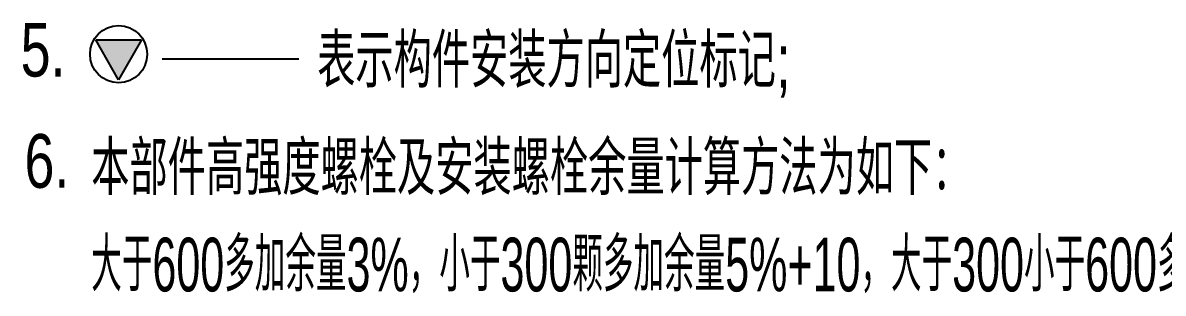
# Model space of a CAD drawing. Header units: millimetres. Extents: x 0 to 594, y 0 to 420.
# Drawn here: x 399.2 to 475.7, y 72.2 to 90.3 of the extents above; entities that cross this region are included whole.
import ezdxf
from ezdxf.enums import TextEntityAlignment as Align

# ---------------------------------------------------------------- set-up
doc = ezdxf.new("R2010")
doc.units = ezdxf.units.MM
doc.header["$MEASUREMENT"] = 0
for name, color, linetype in [('08尺寸线层', 1, 'Continuous'), ('11字体层', 3, 'Continuous'), ('part1', 7, 'Continuous')]:
    doc.layers.add(name, color=color, linetype=linetype)
doc.styles.add('HZ', font='dgtxt.shx', dxfattribs={"width": 0.75, "bigfont": 'dghzfs.shx'})

msp = doc.modelspace()

# ---------------------------------------------------------------- linework, layer by layer
at = {"layer": '08尺寸线层', "linetype": 'ByBlock'}
msp.add_line((408.565, 87.898), (417.735, 87.898), dxfattribs=at)
at = {"layer": 'part1', "color": 2, "linetype": 'ByBlock'}
for p, q in [((405.653, 86.476), (404.117, 89.164)), ((404.117, 89.164), (407.189, 89.164)), ((407.189, 89.164), (405.653, 86.476))]:
    msp.add_line(p, q, dxfattribs=at)
msp.add_circle((405.653, 88.204), 1.92, dxfattribs=at)
msp.add_solid([(404.117, 89.164), (407.189, 89.164), (404.117, 89.164), (405.653, 86.476)], dxfattribs=at)

# ---------------------------------------------------------------- texts
at = {"layer": '11字体层', "linetype": 'ByBlock', "lineweight": 0, "style": 'HZ'}
for s, width, p in [('5.', 0.75, (399.079, 88.506)), ('6.', 0.75, (399.336, 81.052)), ('本部件高强度螺栓及安装螺栓余量计算方法为如下：', 0.75, (403.816, 80.569)), ('大于600多加余量3%%%，小于300颗多加余量5%%%+10，大于300小于600多加余量5%%%，安装螺栓为高强螺栓的30%%%。', 0.6, (403.816, 74.109))]:
    msp.add_text(s, height=3.6, dxfattribs=dict(at, width=width)).set_placement(p, align=Align.MIDDLE_LEFT)
at = {"layer": '11字体层', "linetype": 'ByBlock', "style": 'HZ', "width": 0.75}
msp.add_text('表示构件安装方向定位标记;', height=3.6, dxfattribs=at).set_placement((418.977, 87.768), align=Align.MIDDLE_LEFT)

doc.saveas('drawing.dxf')
